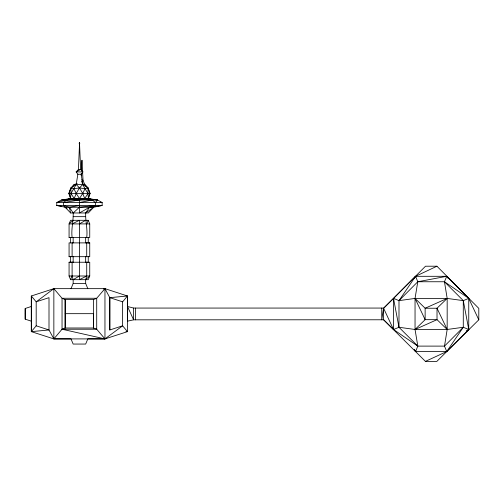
<?xml version="1.0" encoding="UTF-8"?>
<svg xmlns="http://www.w3.org/2000/svg" width="504" height="504" viewBox="0 0 504 504"><rect width="100%" height="100%" fill="white"/><g stroke="black" fill="none" stroke-linecap="round" stroke-linejoin="round"><path stroke-width="0.76" d="M31.33 321.168L25.2 319.177L25.2 308.479L31.33 306.489M31.33 331.645L31.33 295.993L53.852 288.653L104.958 288.653L127.474 295.993L127.474 331.645L104.958 338.909L53.852 338.909L31.33 331.645L31.33 295.993L36.187 301.827L36.187 325.811L31.33 331.645L49.001 329.969L53.852 338.909L71.007 338.896L73.143 344.056L85.68 344.056L87.816 338.896L104.958 338.909L122.623 325.811L122.623 301.827L127.474 295.993L109.809 297.662L104.958 288.653L103.427 288.994M65.18 327.953L65.18 299.552M69.073 262.238L89.743 262.238L89.743 276.003L88.25 279.676L70.573 279.676L69.073 276.003L69.073 262.238L73.162 262.238L73.162 256.681L72.103 256.681L72.103 242.884L73.162 242.884L73.162 237.447L72.103 237.453C71.07 229.087 73.464 221.231 73.206 212.972L69.369 207.238L63.416 205.487L63.416 202.551L66.635 200.025L74.201 198.57L76.217 193.442L79.475 187.904L82.732 184.483L81.213 174.239L82.94 171.914L80.615 169.439L79.531 143.432L78.448 169.439L76.123 171.914L77.849 174.239L76.217 184.483L70.951 193.442L70.56 198.57L61.33 200.025L56.769 202.551L56.769 205.487L65.199 207.238L93.719 207.238L102.148 205.487L102.148 202.551L97.587 200.025L88.408 198.57L70.56 198.57L68.935 193.442L70.51 188.729L74.208 184.483L77.213 183.582M69.073 237.453L69.073 223.908L70.573 220.311L88.25 220.311L89.743 223.908L89.743 237.453L69.073 237.453L71.121 237.447M70.579 262.238L70.579 256.681L69.073 256.681L69.073 242.884L89.743 242.884L89.743 256.681L69.073 256.681M71.007 288.653L73.168 283.443L73.162 279.676L72.103 276.003L72.103 262.238L73.162 262.238M85.655 256.681L85.655 262.238L86.72 262.238L86.72 276.003L79.412 279.676L79.412 220.311L72.103 223.908M63.416 202.551L88.408 198.57L90.008 193.442L87.998 187.904L85.012 188.729L82.732 193.442L79.475 198.57L79.462 212.965L89.542 207.238L95.502 205.487L95.502 202.551L97.587 200.025L93.794 199.559M88.244 256.681L88.244 262.238L86.72 262.238M104.958 338.909L96.711 329.219L93.624 328.003L93.618 299.552L96.711 298.261L104.958 288.653L104.958 338.909L62.042 329.219L53.852 338.909L53.852 288.653L36.187 301.827L49.001 297.662L49.001 329.969L36.187 325.811M125.931 331.5L127.474 331.645L122.623 325.811L109.809 329.969L109.809 297.662L122.623 301.827M127.474 295.993L127.474 321.168L133.61 319.826L383.601 319.782L425.42 361.387L436.842 361.387L478.8 319.807L478.8 308.379L436.93 266.213L425.502 266.213L383.632 308.291L393.517 329.521L417.822 346.109L444.496 346.109L463.283 327.266L463.296 300.636L444.459 281.755L417.784 281.749L398.998 300.649L398.979 327.279L417.822 346.109L415.567 351.553L446.72 351.553L468.764 329.521L463.296 300.636L447.174 298.418L415.044 298.418L398.998 300.649L393.517 298.355L383.601 308.177L381.73 319.851L381.73 308.064L135.463 308.064L133.61 308.051L127.474 306.489L133.61 319.826L133.61 308.051M135.463 319.851L135.463 308.064M86.72 237.453C87.797 229.081 85.258 221.231 85.699 212.972L89.542 207.238L102.148 205.487L56.769 205.487L61.217 206.104M81.226 175.669L81.339 173.357M81.446 171.051L81.969 160.278L83.047 180.558L84.741 184.483L88.433 188.729M81.427 170.421L81.969 160.278M436.93 266.213L415.573 276.305L417.784 281.749L415.044 298.418L415.044 329.484L417.822 346.109M87.816 288.653L85.667 283.443L85.655 279.676L86.72 276.003M79.462 202.551L92.27 200.025L90.096 198.721L68.821 198.721L70.951 198.57L68.935 193.442L70.951 187.904L76.217 184.483L79.475 187.904L82.732 193.442L84.741 198.57L92.27 200.025L95.502 202.551M88.572 197.102L90.008 193.442L87.998 187.904L84.741 184.483L82.486 183.809M70.573 279.676L72.103 276.003M425.42 361.387L446.72 351.553L444.496 346.109L447.174 329.484L447.174 298.418L444.459 281.755L446.72 276.312L468.764 298.355L468.745 329.578L466.187 331.317L468.764 329.521L463.283 327.266L447.174 329.484L415.044 329.484L398.979 327.279L393.517 329.521L383.632 319.712M86.72 223.908L88.25 220.311M398.998 300.649L415.567 276.312L446.72 276.305L448.031 278.233M414.263 278.221L415.573 276.305L393.517 298.355L393.517 329.521M446.72 351.553L463.283 327.266M63.416 205.487L70.623 212.965L73.206 212.972L79.456 207.238L95.502 205.487M85.655 279.676L89.743 276.003L69.073 276.003M73.162 220.311L69.073 223.908L89.743 223.908M85.699 212.972L93.719 207.238L88.294 212.965L73.206 212.972M81.856 181.339L83.047 180.558L81.711 179.859M73.162 279.676L79.412 276.003M79.412 223.908L85.655 220.311M463.296 300.636L468.764 298.355L444.459 281.755M53.852 288.653L62.042 298.261L62.042 329.219L65.148 328.003L93.624 328.003M417.784 281.749L446.72 276.312M79.462 205.487L69.369 207.238L70.623 212.965M72.664 198.614L74.201 198.57L70.951 193.442L70.951 187.904L73.937 188.729L79.475 187.904L85.012 188.729L87.998 193.442L88.408 198.57M68.821 198.721L71.127 198.658M78.448 169.439L80.615 169.439L76.123 171.914L82.94 171.914M77.849 174.239L81.213 174.239M84.741 184.483L74.208 184.483L70.51 188.729L70.636 190.077M68.935 193.442L90.008 193.442M97.587 200.025L61.33 200.025L71.927 198.721L79.475 198.57L76.217 193.442L73.937 188.729M73.168 216.663L85.667 216.663M87.696 242.884L89.743 242.884M73.168 283.443L85.667 283.443M62.042 329.219L96.711 329.219L96.711 298.261L62.042 298.261L65.148 299.578L93.624 299.578M65.186 313.671L93.618 313.671L93.618 327.953M88.641 198.677L90.096 198.721L88.698 198.62M381.73 308.064L383.601 308.177L383.601 319.782M90.764 199.187L92.282 199.37M100.63 202.161L102.148 202.551L56.769 202.551L66.635 200.025L84.741 198.57L87.998 193.442L87.998 187.904L82.732 184.483L81.818 181.553M65.199 207.238L67.045 208.561M82.732 184.483L85.012 188.729M468.745 298.462L478.8 319.807M393.807 299.924L393.517 298.406L398.979 327.279M468.455 328.054L468.745 329.578M109.809 297.662L109.809 329.969M88.244 237.447L88.244 242.884M86.72 256.681L86.72 242.884L85.655 242.884L85.655 237.447M79.531 143.432L79.531 151.849M70.579 237.447L70.579 242.884M65.148 299.578L65.148 328.003M25.345 313.387L25.345 314.168M25.2 308.479L25.2 319.177M79.468 142.613L79.109 143.394L79.821 143.394L79.468 142.613M425.137 319.662L415.044 329.484L437.018 319.662L437.018 308.24L447.174 298.418L425.137 308.24L425.137 319.662L437.018 319.662L447.174 329.484L437.018 308.24L425.137 308.24L415.044 298.418L425.137 319.662M415.573 351.553L414.263 349.631L415.567 351.553"/></g></svg>
